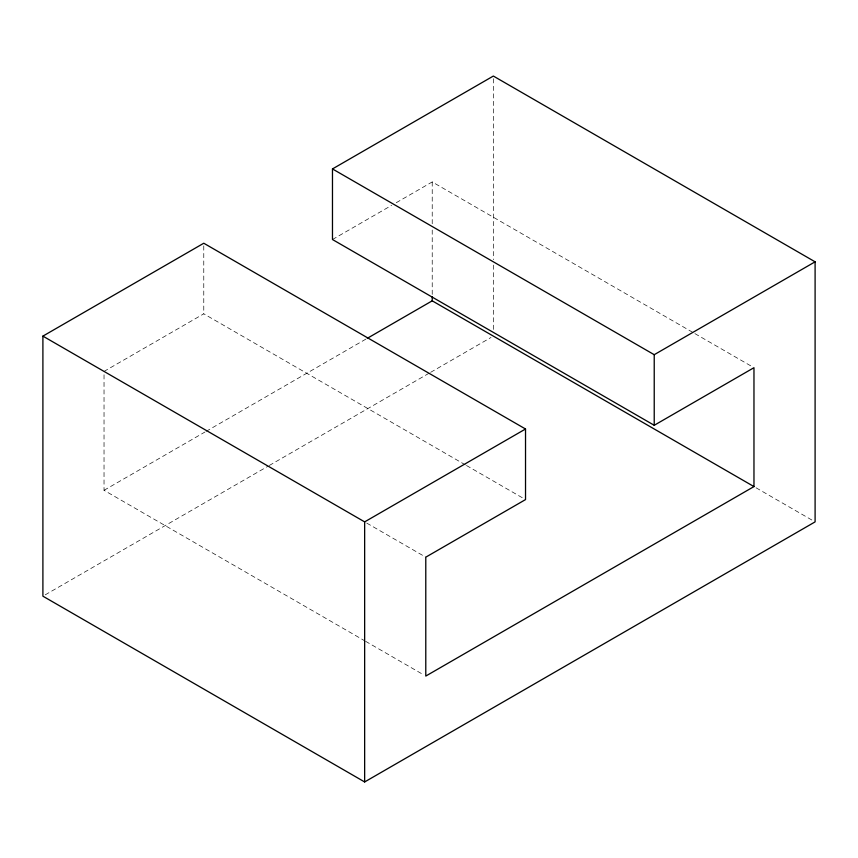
<?xml version="1.0" encoding="UTF-8"?>
<svg xmlns="http://www.w3.org/2000/svg" width="858" height="858" viewBox="0 0 858 858"><rect width="100%" height="100%" fill="white"/><g stroke="black" fill="none" stroke-linecap="round" stroke-linejoin="round"><path stroke-width="0.64" stroke-dasharray="4.29 3.22" d="M465.336 464.843L203.775 313.824L104.032 371.417L104.032 490.304L364.446 640.647M332.475 239.521L391.623 205.373M396.267 202.692L432.218 181.939L693.779 332.947M104.032 490.304L204.923 432.057M206.081 431.381L366.119 338.985M45.217 594.841L268.125 466.151M269.283 465.486L429.493 372.983M430.662 372.318L491.033 337.462M694.937 333.623L752.809 367.031M756.07 487.805L812.783 520.549M466.495 465.508L523.208 498.251M366.752 523.09L425.783 557.174M365.594 641.312L423.466 674.731M493.35 78.732L493.35 259.706M493.35 265.068L493.35 330.759M432.218 181.939L432.218 224.689M432.218 230.03L432.218 295.484M203.775 245.903L203.775 313.824"/><path stroke-width="1.29" d="M42.9 336.121L203.775 243.232L525.525 429L525.525 499.592L425.783 557.174L425.783 676.061L753.967 486.583L753.967 367.696L654.225 425.289L332.475 239.521L332.475 168.929L493.35 76.051L815.1 261.819L815.1 521.879L364.65 781.949L42.9 596.181L42.9 336.121L364.65 521.879L525.525 429M367.278 338.32L432.218 300.826L753.967 486.583M332.475 168.929L654.225 354.697L815.1 261.819M654.225 354.697L654.225 425.289M432.218 296.814L432.218 300.826M364.65 521.879L364.65 781.949"/></g></svg>
